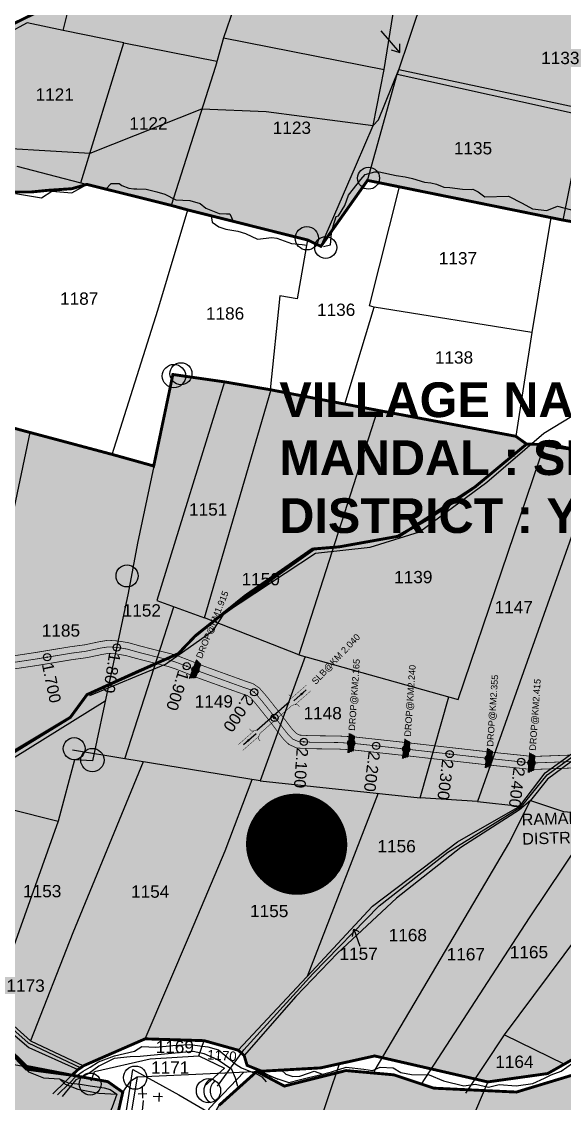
# Model space of a CAD drawing. Header units: millimetres. Extents: x 191342 to 235284, y 1600297 to 1616674.
# Drawn here: x 196038 to 196787, y 1607409 to 1608904 of the extents above; entities that cross this region are included whole.
import ezdxf
from ezdxf.enums import TextEntityAlignment as Align

# ---------------------------------------------------------------- set-up
doc = ezdxf.new("R2010")
doc.units = ezdxf.units.MM
doc.header["$LTSCALE"] = 15
doc.header["$PDMODE"] = 32
doc.header["$PDSIZE"] = 10
doc.linetypes.add('ACAD_ISO02W100', pattern=[15, 12, -3])
doc.linetypes.add('HIDDEN2', pattern=[0.1875, 0.125, -0.0625])
for name, color, linetype in [('BOUNDRY STONES', 240, 'Continuous'), ('CANAL1', 7, 'Continuous'), ('CSMark', 72, 'Continuous'), ('PLOTS', 7, 'Continuous'), ('PLOTS NO', 7, 'Continuous'), ('ROADS', 1, 'Continuous'), ('STREAMS', 4, 'Continuous'), ('STRUCTURE', 5, 'Continuous'), ('TEXT', 1, 'Continuous'), ('text2', 7, 'Continuous'), ('wells', 7, 'Continuous'), ('WUA-10', 3, 'Continuous')]:
    doc.layers.add(name, color=color, linetype=linetype)
doc.styles.get("Standard").update_dxf_attribs({"font": 'arial.ttf'})
doc.dimstyles.get("Standard").update_dxf_attribs({"dimtxt": 0.18, "dimasz": 0.18, "dimexe": 0.18, "dimexo": 0.0625, "dimgap": 0.09, "dimtad": 0, "dimtih": 1, "dimtoh": 1, "dimdec": 4, "dimzin": 0, "dimdsep": 46, "dimtxsty": 'Standard', "dimcen": 0.09, "dimadec": 0, "dimazin": 0, "dimtfac": 1, "dimtdec": 4, "dimtofl": 0, "dimtmove": 0, "dimatfit": 3, "dimfxl": 1, "dimtolj": 1, "dimtzin": 0, "dimarcsym": 0})
pattern_1 = [(45, (0, 0), (-0.088388347648, 0.088388347648), [])]

# ---------------------------------------------------------------- blocks, each defined once
blk = doc.blocks.new('DROP')
h = blk.add_hatch()
h.set_pattern_fill('ANSI31', color=1, scale=10, angle=45)
h.set_pattern_definition([(90, (-324.4107, -25.7687), (-1.25, 0), [])])
h.paths.add_polyline_path([(-9.9, -4.3), (-13.8, 4.1), (13.8, 4.1), (10.2, -4.3)])
at = {"layer": 'STRUCTURE', "color": 5, "const_width": 0.49}
blk.add_lwpolyline([(-9.9, -4.3), (-13.8, 4.1), (13.8, 4.1), (10.2, -4.3), (-9.9, -4.3)], dxfattribs=at)
at = {"layer": 'STRUCTURE', "color": 5}
blk.add_circle((0, 0), 1.33, dxfattribs=at)
blk = doc.blocks.new('SLB')
at = {"layer": 'STRUCTURE'}
h = blk.add_hatch(dxfattribs=at)
h.set_pattern_fill('DOTS', color=6, scale=20, angle=320.3722, style=0)
h.set_pattern_definition([(320.372247934, (-159.4327, -72.9564), (1.2786241598, 0.5641323054), [0, -1.25])])
h.paths.add_polyline_path([(769699.5, 1706871.1), (769699.5, 1706861.1), (769729.1, 1706861.1), (769732.1, 1706863.1), (769792.1, 1706863.1), (769795.1, 1706861.1), (769824.7, 1706861.1), (769824.7, 1706871.1), (769795.1, 1706871.1), (769792.1, 1706869.1), (769732.1, 1706869.1), (769729.1, 1706871.1)])
at = {"layer": 'STRUCTURE', "color": 6, "linetype": 'ACAD_ISO02W100', "ltscale": 0.5, "const_width": 0.5}
for points in [[(769699.5, 1706871.1), (769729.1, 1706871.1)], [(769795.1, 1706871.1), (769824.7, 1706871.1)], [(769699.5, 1706861.1), (769729.1, 1706861.1)], [(769795.1, 1706861.1), (769824.7, 1706861.1)]]:
    blk.add_lwpolyline(points, dxfattribs=at)
at = {"layer": 'STRUCTURE', "color": 6, "const_width": 0.628}
for points in [[(769726.1, 1706877.1), (769726.1, 1706873.1), (769732.1, 1706869.1), (769792.1, 1706869.1), (769798.1, 1706873.1), (769798.1, 1706877.1)], [(769726.1, 1706855.1), (769726.1, 1706859.1), (769732.1, 1706863.1), (769792.1, 1706863.1), (769798.1, 1706859.1), (769798.1, 1706855.1)]]:
    blk.add_lwpolyline(points, dxfattribs=at)
at = {"layer": 'STRUCTURE', "color": 6}
blk.add_lwpolyline([(769732.1, 1706863.1), (769792.1, 1706863.1)], dxfattribs=at)
blk.add_lwpolyline([(769732.1, 1706863.1), (769792.1, 1706863.1)], dxfattribs=at)
at = {"layer": 'STRUCTURE', "color": 0}
blk.add_circle((769762.1, 1706866.1), 1.24, dxfattribs=at)
for points in [[(769703.8, 1706866), (769726.7, 1706866)], [(769818.6, 1706865.8), (769795.7, 1706865.8)]]:
    blk.add_leader(points, dimstyle='Standard', override={"dimasz": 10, "dimgap": 0.09, "dimtad": 0}, dxfattribs=at)

msp = doc.modelspace()

# ---------------------------------------------------------------- hatches: boundary and pattern name
at = {"layer": 'PLOTS NO', "true_color": 0x58ba48}
h = msp.add_hatch(dxfattribs=at)
h.set_pattern_fill('ANSI31', color=85)
h.set_pattern_definition(pattern_1)
h.paths.add_polyline_path([(194873.1, 1608198.9), (194941.2, 1608429.2), (195009.1, 1608447.1), (195040.6, 1608472.2), (195097.8, 1608547.1), (195166, 1608588), (195325.9, 1608627.5), (195379.8, 1608652.8), (195387.5, 1608653.6), (195468.5, 1608657), (195489, 1608662.4), (195496.8, 1608681.6), (195558.8, 1608682.9), (195581.3, 1608709.6), (195622.9, 1608710.1), (195676.1, 1608702.7), (195727.4, 1608680.7), (195751.7, 1608676.9), (195766.7, 1608736.4), (195832.4, 1608727.1), (195861.7, 1608861.3), (195987.4, 1608881.3), (196073.1, 1608923.4), (196102.7, 1608923.1), (196183.5, 1608970.5), (196188.3, 1608980.3), (196280.9, 1609013.8), (196373.5, 1609047.2), (196451, 1609081.7), (196528.5, 1609116.1), (196570.4, 1609139.8), (196615, 1609152.4), (196662.8, 1609181), (196675.3, 1609202.9), (196680.7, 1609205.5), (196681.8, 1609207), (196847, 1609166.6), (196956.7, 1609145.1), (196996.2, 1609137.4), (197022.6, 1609067.6), (197012.1, 1609017.7), (197001.6, 1608967.9), (197011.9, 1608964.8), (197009.4, 1608933.2), (197000.8, 1608866.9), (196988, 1608768.4), (196986.9, 1608733.5), (196986.1, 1608710.9), (196963.5, 1608620.8), (196958.1, 1608599.6), (196899.8, 1608609.7), (196785.5, 1608629.4), (196768.5, 1608632.9), (196559.4, 1608675.4), (196515.4, 1608684.3), (196451, 1608593.2), (196432.7, 1608602), (196267.6, 1608643.4), (196244.3, 1608649.8), (196128, 1608678.8), (196107.4, 1608672.8), (196073.7, 1608670.5), (196051.7, 1608668.3), (195992.5, 1608668.3), (195928.8, 1608658), (195887, 1608605.8), (195871.7, 1608579.8), (195832.7, 1608575.3), (195822.8, 1608578), (195797.7, 1608492.4), (195785.8, 1608439.5), (195691.8, 1608460.1), (195684.4, 1608432.8), (195687.5, 1608426.7), (195698.3, 1608424.2), (195790.7, 1608402.6), (195813, 1608397.4), (195886.1, 1608379), (195937, 1608366.2), (195969, 1608357.6), (196050, 1608336), (196163, 1608305.8), (196220.3, 1608289.8), (196246.8, 1608416.2), (196317.9, 1608406), (196381, 1608395.2), (196484.2, 1608375.3), (196529.1, 1608366.8), (196720, 1608330.9), (196735, 1608320.1), (196663.8, 1608260.9), (196601, 1608217.9), (196556.8, 1608192.6), (196476.6, 1608178.2), (196439.4, 1608175.1), (196346.7, 1608110.6), (196277.5, 1608054.9), (196254.1, 1608030.6), (196196.1, 1608005), (196128.3, 1607974.1), (196105.2, 1607942.6), (195990.4, 1607871.9), (195909.9, 1607827.9), (195778.6, 1607741.5), (195689.4, 1607694.1), (195586.3, 1607640.1), (195545.1, 1607619), (195539.7, 1607651.4), (195445.1, 1607678.2), (195438.6, 1607658.7), (195426.5, 1607661.7), (195451.7, 1607808), (195368.1, 1607831.7), (195352.2, 1607806.5), (195300.1, 1607826.1), (195249.5, 1607841.9), (195318.5, 1608081.7), (195300.6, 1608086.5), (195254.6, 1608099.1), (195247.5, 1608100.8), (195186.9, 1608113.1), (195153.7, 1608121.9), (195046.2, 1608152.7), (194947.6, 1608179.9), (194932.7, 1608183.5), (194902.6, 1608191.6)])
at = {"layer": 'PLOTS NO', "true_color": 0xa953a0}
h = msp.add_hatch(dxfattribs=at)
h.set_pattern_fill('ANSI31', color=215)
h.set_pattern_definition(pattern_1)
h.paths.add_polyline_path([(195545.1, 1607619), (195528.8, 1607582.2), (195578.9, 1607570.3), (195661.8, 1607551.2), (195698.9, 1607542.6), (195780.8, 1607523.3), (195795.6, 1607573.2), (195890, 1607547.4), (195938.9, 1607532.3), (195987.8, 1607517.2), (196044.5, 1607460.6), (196107.5, 1607448.4), (196115.8, 1607456.1), (196119.7, 1607458.8), (196123.6, 1607461.5), (196208.4, 1607498.6), (196289.8, 1607496.1), (196336.7, 1607483), (196345.1, 1607475.6), (196349.2, 1607462), (196369.2, 1607453.9), (196450.7, 1607458.5), (196476.9, 1607464.3), (196525.3, 1607475), (196603.3, 1607457.1), (196681.4, 1607439.1), (196764.2, 1607450.7), (196824.3, 1607485), (196855.6, 1607498.3), (196876.8, 1607495.8), (196914.3, 1607504.4), (196942.1, 1607506.2), (196973, 1607514.4), (197006.6, 1607509.4), (197052.1, 1607527.4), (197080.2, 1607520.5), (197117.1, 1607529.9), (197138.6, 1607532.4), (197303.9, 1607499.6), (197382.5, 1607501.1), (197412.5, 1607498.9), (197440.9, 1607502.8), (197471.7, 1607526.8), (197508, 1607535.3), (197547.4, 1607585.3), (197576.4, 1607602.8), (197613.5, 1607615.9), (197711.4, 1607616.2), (197798, 1607628.5), (197891.5, 1607638.5), (197939.5, 1607628.5), (197931.7, 1607674.7), (197930.2, 1607681.9), (197919.2, 1607733.3), (197896.5, 1607786), (197886.2, 1607816.9), (197885.4, 1607864.1), (197826.3, 1607967.3), (197777.2, 1607977.1), (197631.6, 1608007.6), (197579.3, 1608020.8), (197528.5, 1608033.7), (197556.5, 1608113.3), (197538.6, 1608120.6), (197530.6, 1608123.2), (197323.4, 1608190.8), (197314.1, 1608192.6), (197147, 1608234.6), (197074.3, 1608250.4), (196993.3, 1608265.5), (196918.2, 1608283.7), (196834.5, 1608307.2), (196753.3, 1608319.6), (196735, 1608320.1), (196663.8, 1608260.9), (196559.4, 1608193), (196476.6, 1608178.2), (196441.4, 1608175.2), (196312.1, 1608082.7), (196277.9, 1608055.4), (196254.1, 1608030.6), (196128.3, 1607974.1), (196105.2, 1607942.6), (195957.4, 1607853.8), (195950.2, 1607849.9), (195909.9, 1607827.9), (195844.3, 1607784.7), (195778.6, 1607741.5), (195734.9, 1607718.2), (195582.9, 1607636.9)])
at = {"layer": 'PLOTS NO', "true_color": 0x105689}
h = msp.add_hatch(color=146, dxfattribs=at)
h.dxf.hatch_style = 1
h.paths.add_polyline_path([(195425.9, 1607605.5), (195528.8, 1607582.2), (195780.8, 1607523.3), (195795.6, 1607573.2), (195890, 1607547.4), (195987.8, 1607517.2), (196044.4, 1607456.8), (196107.5, 1607448.4), (196157, 1607439.5), (196177.6, 1607424.9), (196155.7, 1607329.1), (196168.9, 1607318.7), (196166.1, 1607292.3), (196147.5, 1607220.1), (196146.9, 1607150), (196150.2, 1607149), (196164.7, 1607144.6), (196265.3, 1607114.4), (196275.5, 1607145.4), (196296.4, 1607208), (196295.8, 1607260.3), (196305.2, 1607306.2), (196272.5, 1607312.5), (196283.9, 1607361.9), (196310.4, 1607406.6), (196362.5, 1607453.6), (196400.6, 1607433.4), (196485.6, 1607454.8), (196551.7, 1607448.9), (196606.8, 1607430.5), (196720.9, 1607425.1), (196803.5, 1607450.1), (196872.1, 1607482.8), (196998.2, 1607496.2), (197145.1, 1607513.7), (197345.2, 1607477.9), (197466.2, 1607490.9), (197586.9, 1607586.3), (197708.9, 1607598.7), (197786.5, 1607612.9), (197735.5, 1607546.8), (197647, 1607416.1), (198001.8, 1607257.3), (198022.7, 1607134.8), (198028.3, 1607164.4), (198124.6, 1607148.4), (198160.8, 1607144.9), (198178.3, 1607100.5), (198228.3, 1607055.7), (198237.4, 1607041.4), (198217.8, 1607019), (198193, 1607011.4), (198178.3, 1606978), (198157.3, 1606959.9), (198118.6, 1606912), (198062.8, 1606912.1), (197644.8, 1606872.9), (197626.5, 1606880.8), (197525.7, 1606663.1), (197254.3, 1606767.2), (197236.3, 1606710.7), (197213, 1606659.8), (197006.4, 1606825.5), (196912.7, 1606884.2), (196876.9, 1606916.2), (196740.2, 1606727), (196649.8, 1606610.4), (196571, 1606505.9), (196552.9, 1606481.1), (196551.5, 1606477.5), (196385.3, 1606524.5), (196380.5, 1606507.5), (196382.5, 1606496.2), (196370.6, 1606486.9), (196264.5, 1606512.6), (196170.4, 1606544.7), (196117.7, 1606585.9), (196087.8, 1606613.1), (196042.3, 1606639.7), (196004.7, 1606667.1), (195986.5, 1606670.1), (195975.4, 1606667.9), (195966.4, 1606665), (195954, 1606659.3), (195939.6, 1606651.5), (195923.7, 1606642.5), (195901.9, 1606667.1), (195885.9, 1606679.1), (195932.4, 1606801.6), (195964.4, 1606918), (195912.5, 1606915), (195912.2, 1606953.6), (195842.6, 1606972.9), (195776.6, 1607002.7), (195752.8, 1607013.5), (195663.1, 1607045.6), (195692.2, 1607167.9), (195566.6, 1607194.3), (195551.5, 1607197.5), (195547.8, 1607187.4), (195462.6, 1607209.5), (195340.1, 1607242.2), (195384.5, 1607370.9), (195393.9, 1607425), (195406, 1607489.2)])
at = {"layer": 'text2'}
h = msp.add_hatch(dxfattribs=at)
h.set_pattern_fill('ANSI31', color=5)
h.set_pattern_definition([(45, (5554.20715, -4911.24282), (-0.088388347648, 0.088388347648), [])])
edge = h.paths.add_edge_path()
edge.add_arc((196417.6, 1607767.4), 69.1, 0, 360)
h.paths.add_polyline_path([(196339, 1607736.3), (196496.3, 1607736.3), (196496.3, 1607798.4), (196339, 1607798.4)], flags=9)

# ---------------------------------------------------------------- linework, layer by layer
at = {"layer": 'BOUNDRY STONES', "color": 5}
for points in [[(196205.1, 1607416.8), (196204.7, 1607432)], [(196199, 1607422.5), (196210.6, 1607423.3)], [(196204.9, 1607399.2), (196206.2, 1607413.3)], [(196219.5, 1607419.3), (196232.4, 1607418.8)], [(196227.7, 1607424), (196227.4, 1607412.2)]]:
    msp.add_lwpolyline(points, dxfattribs=at)
at = {"layer": 'BOUNDRY STONES', "color": 1}
for centre, radius in [((196516.8, 1608687.3), 15.2), ((196431.7, 1608604.3), 16.1), ((196457.8, 1608591.6), 15.2), ((196248.2, 1608414.1), 16.1), ((196257.9, 1608417.3), 15.2), ((196183.5, 1608138), 15.2), ((196110.5, 1607899.4), 15.2), ((196135.7, 1607883.7), 16.1), ((196194.8, 1607445), 16.1), ((196132.6, 1607436.2), 15.2)]:
    msp.add_circle(centre, radius, dxfattribs=at)
at = {"layer": 'CANAL1', "color": 200, "const_width": 1}
for points in [[(196004.4, 1608024.2), (196057.2, 1608032.2), (196104.7, 1608040.1), (196125, 1608042.8), (196145.2, 1608047.1), (196157.2, 1608049.1), (196168.9, 1608048.3), (196170.8, 1608048.1), (196185.3, 1608045.8), (196202, 1608041.1), (196221.8, 1608036), (196244.8, 1608030.3), (196255.7, 1608026.7), (196273.6, 1608019.8), (196282.9, 1608015.8), (196344.3, 1607993.6), (196357.9, 1607988.9), (196366.3, 1607983), (196375.9, 1607972), (196396.4, 1607946.1), (196406.5, 1607932.7), (196412.5, 1607925.1), (196417.4, 1607920.2), (196422.1, 1607918.1), (196437.1, 1607917.3), (196474.7, 1607916.9), (196495.6, 1607915.8), (196571.5, 1607907.5), (196684.8, 1607894.7), (196728.3, 1607890.2), (196743.4, 1607888.6), (196812.9, 1607891.2)], [(196007.9, 1608006.6), (196060, 1608014.4), (196107.4, 1608022.3), (196128, 1608025.1), (196148.5, 1608029.4), (196158.1, 1608031), (196167, 1608030.4), (196168, 1608030.3), (196181.4, 1608028.1), (196197.3, 1608023.7), (196217.4, 1608018.6), (196239.8, 1608013), (196249.7, 1608009.8), (196266.8, 1608003.1), (196276.2, 1607999), (196338.3, 1607976.6), (196349.7, 1607972.7), (196354.2, 1607969.6), (196362, 1607960.5), (196382.2, 1607935.1), (196392.2, 1607921.8), (196399, 1607913.1), (196407.1, 1607905.1), (196417.9, 1607900.3), (196436.5, 1607899.3), (196474.2, 1607898.9), (196494.1, 1607897.8), (196569.5, 1607889.6), (196682.9, 1607876.8), (196726.5, 1607872.3), (196742.8, 1607870.6), (196813.7, 1607873.3)]]:
    msp.add_lwpolyline(points, dxfattribs=at)
at = {"layer": 'CANAL1', "color": 1, "linetype": 'HIDDEN2', "ltscale": 4, "const_width": 1}
msp.add_lwpolyline([(196006.2, 1608015.4), (196058.6, 1608023.3), (196106.1, 1608031.2), (196126.5, 1608033.9), (196146.8, 1608038.3), (196157.7, 1608040), (196168, 1608039.4), (196169.4, 1608039.2), (196183.4, 1608037), (196199.7, 1608032.4), (196219.6, 1608027.3), (196242.3, 1608021.7), (196252.7, 1608018.2), (196270.2, 1608011.5), (196279.5, 1608007.4), (196341.3, 1607985.1), (196353.8, 1607980.8), (196360.2, 1607976.3), (196368.9, 1607966.2), (196389.3, 1607940.6), (196399.4, 1607927.2), (196405.7, 1607919.1), (196412.2, 1607912.6), (196420, 1607909.2), (196436.8, 1607908.3), (196474.4, 1607907.9), (196494.9, 1607906.8), (196570.5, 1607898.6), (196683.8, 1607885.8), (196727.4, 1607881.2), (196743.1, 1607879.6), (196813.3, 1607882.2)], dxfattribs=at)
at = {"layer": 'PLOTS'}
for points in [[(196451, 1608593.2), (196500.1, 1608706.8), (196523.2, 1608760.3), (196538.4, 1608837.3), (196560.8, 1608978.5), (196566.7, 1609056.2), (196557.5, 1609094.5), (196528.5, 1609116.1)], [(196373.5, 1609047.2), (196316.8, 1608881.1), (196538.4, 1608837.3)], [(196592.4, 1608938.1), (196556.5, 1608830.8), (196814.4, 1608773.8), (196986.9, 1608733.5), (196988, 1608768.4)], [(196179.2, 1608874.5), (196095.2, 1608891.4), (196103.2, 1608922.6)], [(196095.2, 1608891.4), (196045.8, 1608901.7), (196018.5, 1608887.3), (195960.5, 1608703.5)], [(196119.9, 1608680.8), (196179.2, 1608874.5), (196307.4, 1608848.8)], [(196316.8, 1608881.1), (196305.4, 1608841.8), (196244.3, 1608649.8)], [(196785.5, 1608629.4), (196559.4, 1608675.4), (196515.4, 1608684.3), (196556.5, 1608830.8)], [(196986.9, 1608733.5), (196986.1, 1608710.9), (196958.1, 1608599.6), (196785.5, 1608629.4), (196814.4, 1608773.8)], [(195767.2, 1608736.8), (195684.4, 1608432.8), (195687.5, 1608426.7), (195813, 1608397.4), (195937, 1608366.2), (196163, 1608305.8), (196220.4, 1608290.4)], [(196031.4, 1608704), (196172.7, 1608667.2), (196341.3, 1608624.9), (196432.7, 1608602), (196418.4, 1608520.5), (196394.4, 1608524.7), (196381, 1608395.2), (196246.8, 1608416.2), (196220.3, 1608289.8), (196197.9, 1608183.1), (196185.2, 1608114), (196158.3, 1607988.6), (196135.6, 1607882.8), (196111.2, 1607884.2), (196088.2, 1607799.4), (195987.8, 1607517.2)], [(196382.5, 1608395.6), (196484.2, 1608375.3), (196524.5, 1608509.1), (196518.1, 1608511), (196559.4, 1608675.4)], [(196163, 1608305.8), (196226, 1608505), (196267.6, 1608643.4)], [(196768.5, 1608632.9), (196742.3, 1608474), (196524.5, 1608509.1)], [(196420.7, 1608029.2), (196640.7, 1607967.1), (196761, 1608322.7), (196834.5, 1608307.2), (196899.8, 1608609.7)], [(196742.3, 1608474), (196720, 1608330.9), (196484.2, 1608375.3)], [(196317.9, 1608406), (196224.7, 1608104.2), (196290.3, 1608079.9), (196382.5, 1608395.6)], [(196529.1, 1608366.8), (196420.7, 1608029.2), (196290.3, 1608079.9)], [(195873.4, 1607851.7), (195952.7, 1607833.5), (195976.5, 1607963.2), (195994.6, 1608062.5), (196008.6, 1608138.6), (196050, 1608336)], [(196837.4, 1608306.4), (196667, 1607826.4), (196588.3, 1607831.7), (196627.5, 1607970.8)], [(197274.7, 1608114.5), (197084.9, 1608030.8), (196983.4, 1607986), (196825.4, 1607902.9), (196763.8, 1607857.4), (196740.6, 1607827.6), (196725.4, 1607814.9), (196644.2, 1607762.7), (196555.2, 1607692.9), (196474.1, 1607616.8), (196416.5, 1607557.2), (196345.1, 1607475.6), (196349.2, 1607462), (196391.4, 1607443)], [(196667, 1607826.4), (196725.5, 1607820), (196760.7, 1607866.2), (196818.8, 1607907.8), (196887.1, 1607945), (196988.3, 1607996.7), (197116.8, 1608053.6), (197223.2, 1608100.8), (197280.2, 1608125.5)], [(196180.4, 1607885.4), (196248.2, 1608095.5)], [(196429.4, 1608026.7), (196367.4, 1607855), (196588.3, 1607831.7)], [(196367.4, 1607855), (196180.4, 1607885.4), (196108.2, 1607897.1)], [(196205.8, 1607881.2), (196108.8, 1607645.2), (196050.1, 1607495.8), (196123.6, 1607461.5), (196208.4, 1607498.6)], [(196336.7, 1607483), (196289.8, 1607496.1), (196208.4, 1607498.6), (196270.9, 1607645.2), (196319, 1607758.1), (196356, 1607856.9)], [(195952.7, 1607833.5), (196088.2, 1607799.4)], [(196530.2, 1607837.8), (196431.9, 1607584.8)], [(196345.1, 1607475.6), (196336.7, 1607483), (196437.9, 1607591.2), (196522.5, 1607681.7), (196639.4, 1607770.5), (196725.5, 1607820)], [(196524.5, 1607453.5), (196623.2, 1607620.4), (196710.6, 1607768.3), (196740.6, 1607827.6), (196785.7, 1607812.8), (196834.4, 1607808.6), (196738.5, 1607665.9), (196589.3, 1607435.9)], [(196704.5, 1607504.1), (196806.9, 1607641.9), (196893.8, 1607758.9), (196923.8, 1607799.2), (196910.5, 1607803.5), (196836.3, 1607814.7), (196834.4, 1607808.6)], [(196050.1, 1607495.8), (195998.6, 1607541.9), (195936.6, 1607597.6)], [(195931.3, 1607586.3), (196048, 1607486.6), (196115.8, 1607456.1), (196123.6, 1607461.5)], [(196651, 1607423.6), (196704.5, 1607504.1), (196786.2, 1607464.3)], [(196282.4, 1607475.2), (196289.8, 1607496.1)], [(195978.9, 1607472.1), (196157, 1607439.5), (196177.6, 1607424.9), (196188.8, 1607440.7), (196197.4, 1607446), (196369.2, 1607453.9), (196450.7, 1607458.5), (196525.3, 1607475), (196681.4, 1607439.1), (196764.2, 1607450.7), (196801.3, 1607471.8)], [(196134.2, 1607440.8), (196138.6, 1607453.7), (196215.3, 1607470.9), (196282.4, 1607475.2), (196318.1, 1607458.1), (196290.3, 1607433.2)], [(196115.8, 1607456.1), (196081, 1607422.6)], [(196275.5, 1607145.4), (196398.8, 1607114.4), (196427, 1607190.1), (196387.7, 1607200.2), (196446.3, 1607373.8), (196476.9, 1607464.3)], [(196197.4, 1607446), (196172.2, 1607293.2), (196202.9, 1607285.9), (196203.5, 1607292.8), (196264.2, 1607312.1), (196278.9, 1607364.7), (196297.3, 1607402.7), (196344.5, 1607452.7)], [(196362.5, 1607453.6), (196310.4, 1607406.6), (196300, 1607388.6), (196283.9, 1607361.9), (196272.5, 1607312.5), (196264.2, 1607312.1)], [(196046.1, 1607252.9), (196147.5, 1607220.1), (196166.1, 1607292.3), (196168.9, 1607318.7), (196155.7, 1607329.1), (196177.6, 1607424.9)], [(196681.4, 1607439.1), (196605.6, 1607260.5), (196560.6, 1607159.3), (196427, 1607190.1)]]:
    msp.add_lwpolyline(points, dxfattribs=at)
at = {"layer": 'PLOTS NO'}
for points in [[(196560.1, 1608861), (196534.1, 1608890.7)], [(196548.2, 1608864.6), (196560.1, 1608861), (196559.8, 1608873.1)], [(196494.5, 1607640), (196496.3, 1607650.1), (196503.4, 1607646.7)], [(196496.3, 1607650.1), (196505, 1607626.7)]]:
    msp.add_lwpolyline(points, dxfattribs=at)
at = {"layer": 'ROADS'}
for points in [[(195854.9, 1608722.4), (195882.2, 1608733.5), (195960.4, 1608731.8), (196132.4, 1608721.8), (196286.7, 1608783.2), (196375.4, 1608779.3), (196523.2, 1608760.3), (196530.5, 1608767.9), (196558.7, 1608837.4), (196809.5, 1608784.2), (196995.3, 1608742.3), (197057.1, 1608760.6), (197118.3, 1608749.1), (197131.6, 1608787.5), (197153.8, 1608792.8), (197271.1, 1608761.6), (197287.3, 1608806.4)], [(196308.2, 1607433.3), (196344.6, 1607483.5), (196440.1, 1607588.6), (196531.5, 1607682.1), (196626.2, 1607756.4), (196728.1, 1607819.4), (196763.2, 1607863.2), (196825.4, 1607907.9), (196897.8, 1607945.3), (196973.9, 1607985.1), (197028.9, 1608010.4), (197102.3, 1608044.1), (197187.1, 1608080.6), (197282.4, 1608121), (197318.8, 1608191.6), (197392.2, 1608271.8), (197477, 1608356.8), (197510.4, 1608383.8), (197569.2, 1608423.8), (197613, 1608491.5), (197635.7, 1608557.4), (197645.2, 1608671.7), (197649.5, 1608723.8), (197667.5, 1608767.7)], [(196132, 1607972.9), (196236.7, 1608016.1), (196302.5, 1608062.6), (196318.1, 1608086.5), (196443.4, 1608169.2), (196519.3, 1608177.9), (196587.3, 1608198.7), (196680.3, 1608267.4), (196758.9, 1608335.1), (196838.2, 1608383.7), (196960.7, 1608417.7), (197028.5, 1608451.6), (197151.7, 1608472.2), (197203, 1608480.7), (197264.7, 1608480.6), (197365.6, 1608455.6), (197413, 1608461.2), (197465.1, 1608430.5), (197501.1, 1608409.3), (197525.8, 1608394.3)], [(195414.1, 1607536.4), (195583.2, 1607634), (195778, 1607736.5), (195882.3, 1607806.1), (196004.1, 1607872.9), (196153.3, 1607965.3)], [(195934.4, 1607592.9), (196047.2, 1607493.3), (196119.7, 1607458.8)], [(196173.4, 1607341.1), (196185.3, 1607417.3), (196191.5, 1607456.5), (196255.2, 1607421.2), (196299, 1607395.6)]]:
    msp.add_lwpolyline(points, dxfattribs=at)
at = {"layer": 'STREAMS'}
for points in [[(196454.7, 1608593.2), (196464.5, 1608595.5), (196465.8, 1608611.6), (196467.8, 1608621), (196472.3, 1608634.5), (196475.5, 1608635.3), (196484.2, 1608649.6), (196489.3, 1608663.8), (196506.3, 1608685.7), (196512.3, 1608692.4), (196525.6, 1608696.2), (196531.3, 1608696.3), (196555, 1608690.9), (196567.2, 1608689.4), (196577.7, 1608686.7), (196594.1, 1608681.8), (196603, 1608680.9), (196610.7, 1608679), (196620.8, 1608674.7), (196629, 1608674.4), (196646.6, 1608672.2), (196659.1, 1608671.9), (196660.6, 1608672.3), (196668.2, 1608668.7), (196677.4, 1608661.6), (196709.9, 1608662.3), (196728.8, 1608652.8), (196743.1, 1608645), (196762.8, 1608642.6), (196777.7, 1608648.6), (196801.9, 1608642.2)], [(196154.1, 1608672.3), (196161.7, 1608680), (196172.7, 1608680.2), (196176.2, 1608677.4), (196185.9, 1608673.6), (196193, 1608672.4), (196196.9, 1608672.5), (196209.9, 1608672.1), (196224.5, 1608668.6), (196235.7, 1608665.2), (196250.8, 1608657.3), (196270.2, 1608656.7), (196284.2, 1608652.5), (196292.2, 1608645.7), (196310.5, 1608638.5), (196320.9, 1608638), (196325.2, 1608638), (196330, 1608627.9), (196330.7, 1608627.2)], [(196029.6, 1608666.1), (196046.1, 1608663.5), (196065.5, 1608660.4), (196079.6, 1608669.3), (196107.4, 1608667), (196128, 1608678.8)], [(196299.6, 1608635.4), (196301, 1608626.4), (196310.2, 1608620.2), (196319.8, 1608616.9), (196336.4, 1608614.2), (196346.8, 1608610.8), (196363.7, 1608603.2), (196383.3, 1608605.6), (196390.1, 1608604.3), (196410.3, 1608597), (196425.3, 1608595.8), (196431.5, 1608594.7)], [(196087.3, 1607421.4), (196103.6, 1607437), (196113.8, 1607447.5), (196122.8, 1607454.1), (196132.4, 1607459.6), (196144.3, 1607466.8), (196166, 1607475.2), (196193.7, 1607481.7), (196204, 1607487.9), (196223.4, 1607487.2), (196246.6, 1607489.6), (196269.9, 1607491), (196295.1, 1607487.7), (196309.7, 1607483.3), (196321.6, 1607473.2), (196334.1, 1607463.4), (196341.5, 1607458.4), (196363.3, 1607450), (196369.6, 1607446.2), (196375.5, 1607439.3)], [(196336.6, 1607432.8), (196333, 1607444.1), (196328.2, 1607456.3), (196308.1, 1607470.3), (196289.9, 1607478), (196274.9, 1607481.1), (196249.9, 1607478.8), (196215.7, 1607475.5), (196201.8, 1607474.1), (196188, 1607473.6), (196165.9, 1607471.3), (196144.5, 1607460.9), (196130.7, 1607450.6), (196117.4, 1607443.8), (196112.7, 1607442), (196094.1, 1607419)], [(196041.4, 1607460.6), (196047.3, 1607452.9), (196068.4, 1607444.7), (196090.4, 1607443.3), (196098, 1607435.9), (196115.5, 1607429.1), (196144.4, 1607423.6), (196169.2, 1607422), (196162.8, 1607404.3), (196158.9, 1607394.6), (196158.4, 1607386.7), (196158, 1607380.6), (196152.5, 1607374.3), (196147.1, 1607368), (196146.6, 1607357.7), (196146.3, 1607352.2), (196142.5, 1607332.7), (196137.2, 1607284.9)], [(196369.2, 1607453.9), (196381, 1607447.2), (196397.1, 1607441.6), (196406.6, 1607438.3), (196421.3, 1607442), (196434.1, 1607445.2), (196449.6, 1607449), (196465.8, 1607453.1), (196485.8, 1607459.5), (196510.4, 1607456.6), (196522.4, 1607455.1), (196532.9, 1607459.4), (196550.7, 1607458.6), (196561.5, 1607452.3), (196576, 1607449.2), (196600.4, 1607448.8), (196620.1, 1607440.7), (196648.5, 1607433.5), (196664.4, 1607435.9), (196682.3, 1607431.7), (196697.1, 1607435.7), (196720.8, 1607433.7), (196743.4, 1607436.9), (196759.9, 1607444.5), (196768.9, 1607448.7), (196782.6, 1607453.9), (196798.5, 1607465.1)], [(196396.5, 1607455.4), (196402.7, 1607449.9), (196412.2, 1607446.7), (196422, 1607447.1), (196434.1, 1607451.3), (196442, 1607454), (196453.3, 1607450)], [(196090.4, 1607443.3), (196102, 1607437.9), (196118.8, 1607436), (196132.7, 1607433.8), (196151.8, 1607430.8), (196160.2, 1607428.5), (196169.2, 1607422)]]:
    msp.add_lwpolyline(points, dxfattribs=at)
at = {"layer": 'text2', "color": 3}
for p in [(196169.4, 1608039.2), (196277.8, 1608008.2), (196387, 1607942, 44), (196492.9, 1607906.9), (196568.9, 1607898.8), (196683, 1607886, 41), (196727.4, 1607881.2), (196741.8, 1607879.8)]:
    msp.add_point(p, dxfattribs=at)
at = {"layer": 'text2', "color": 2, "linetype": 'Continuous'}
for p in [(196073.3, 1608025.8), (196265.8, 1608013.2), (196358.9, 1607977.3), (196427.6, 1607908.8), (196527.3, 1607903.3), (196628.8, 1607892)]:
    msp.add_point(p, dxfattribs=at)
at = {"layer": 'wells', "color": 0}
msp.add_circle((196295.9, 1607427), 16.7, dxfattribs=at)
for centre, radius, start, end in [((196307.7, 1607426.6), 18.4, 115.0904, 241.1165), ((196314.7, 1607426.8), 16.7, 123.4288, 235.4836)]:
    msp.add_arc(centre, radius, start, end, dxfattribs=at)
at = {"layer": 'WUA-10', "color": 15, "const_width": 4}
for points in [[(194873.1, 1608198.9), (194941.2, 1608429.2), (195009.1, 1608447.1), (195040.6, 1608472.2), (195097.8, 1608547.1), (195166, 1608588), (195325.9, 1608627.5), (195379.8, 1608652.8), (195387.5, 1608653.6), (195468.5, 1608657), (195489, 1608662.4), (195496.8, 1608681.6), (195558.8, 1608682.9), (195581.3, 1608709.6), (195622.9, 1608710.1), (195676.1, 1608702.7), (195727.4, 1608680.7), (195751.7, 1608676.9), (195766.7, 1608736.4), (195832.4, 1608727.1), (195861.7, 1608861.3), (195987.4, 1608881.3), (196073.1, 1608923.4)], [(196899.8, 1608609.7), (196785.5, 1608629.4), (196768.5, 1608632.9), (196559.4, 1608675.4), (196515.4, 1608684.3), (196451, 1608593.2), (196432.7, 1608602), (196267.6, 1608643.4), (196244.3, 1608649.8), (196128, 1608678.8), (196107.4, 1608672.8), (196073.7, 1608670.5), (196051.7, 1608668.3), (195992.5, 1608668.3)], [(195969, 1608357.6), (196050, 1608336), (196163, 1608305.8), (196220.3, 1608289.8), (196246.8, 1608416.2), (196317.9, 1608406), (196381, 1608395.2), (196484.2, 1608375.3), (196529.1, 1608366.8), (196720, 1608330.9), (196735, 1608320.1), (196663.8, 1608260.9), (196601, 1608217.9), (196556.8, 1608192.6), (196476.6, 1608178.2), (196439.4, 1608175.1), (196346.7, 1608110.6), (196277.5, 1608054.9), (196254.1, 1608030.6), (196196.1, 1608005), (196128.3, 1607974.1), (196105.2, 1607942.6), (195990.4, 1607871.9)], [(196834.5, 1608307.2), (196753.3, 1608319.6), (196735, 1608320.1), (196663.8, 1608260.9), (196559.4, 1608193), (196476.6, 1608178.2), (196441.4, 1608175.2), (196312.1, 1608082.7), (196277.9, 1608055.4), (196254.1, 1608030.6), (196128.3, 1607974.1), (196105.2, 1607942.6), (195957.4, 1607853.8), (195950.2, 1607849.9), (195909.9, 1607827.9), (195844.3, 1607784.7), (195778.6, 1607741.5), (195734.9, 1607718.2), (195582.9, 1607636.9), (195545.1, 1607619)], [(195425.9, 1607605.5), (195528.8, 1607582.2), (195780.8, 1607523.3), (195795.6, 1607573.2), (195890, 1607547.4), (195987.8, 1607517.2), (196044.4, 1607456.8), (196107.5, 1607448.4), (196157, 1607439.5), (196177.6, 1607424.9), (196155.7, 1607329.1)], [(195987.8, 1607517.2), (196044.5, 1607460.6), (196107.5, 1607448.4), (196115.8, 1607456.1), (196119.7, 1607458.8), (196123.6, 1607461.5), (196208.4, 1607498.6), (196289.8, 1607496.1), (196336.7, 1607483), (196345.1, 1607475.6), (196349.2, 1607462), (196369.2, 1607453.9), (196450.7, 1607458.5), (196476.9, 1607464.3), (196525.3, 1607475), (196603.3, 1607457.1), (196681.4, 1607439.1), (196764.2, 1607450.7), (196824.3, 1607485)], [(196310.4, 1607406.6), (196362.5, 1607453.6), (196400.6, 1607433.4), (196485.6, 1607454.8), (196551.7, 1607448.9), (196606.8, 1607430.5), (196720.9, 1607425.1), (196803.5, 1607450.1)]]:
    msp.add_lwpolyline(points, dxfattribs=at)

# ---------------------------------------------------------------- block references
at = {"layer": 'STRUCTURE', "color": 0, "rotation": 221.1746415462659}
msp.add_blockref('SLB', (-347934.3, 3399488.8, 44), dxfattribs=at)
at = {"layer": 'text2', "color": 2, "linetype": 'Continuous'}
for p, rotation in [((196277.8, 1608008.2), 68.59006950337213), ((196492.9, 1607906.9), 85.54884123473428), ((196568.9, 1607898.8), 82.45164871111972), ((196683, 1607886, 41), 83.35951347647179), ((196741.8, 1607879.8), 85.73827425016279)]:
    msp.add_blockref('DROP', p, dxfattribs=dict(at, rotation=rotation))

# ---------------------------------------------------------------- texts
at = {"layer": 'CSMark', "color": 1}
for s, rotation, p in [('1.800', 261.0252, (196166.8, 1608031.5)), ('1.700', 281.761, (196073.6, 1608017.7)), ('1.900', 252.0582, (196262, 1608006)), ('2.000', 235.8106, (196353.3, 1607971.4)), ('2.100', 265.9072, (196425.7, 1607900.6)), ('2.200', 263.0013, (196525, 1607895.5)), ('2.300', 263.0013, (196626.5, 1607884.2)), ('2.400', 263.0013, (196725.1, 1607873.5))]:
    msp.add_text(s, height=16, rotation=rotation, dxfattribs=at).set_placement(p, align=Align.MIDDLE_LEFT)
at = {"layer": 'PLOTS NO'}
for s, p in [('1133', (196755.1, 1608844.9)), ('1121', (196057.2, 1608794.4)), ('1122', (196186.6, 1608754.5)), ('1123', (196384.6, 1608748.5)), ('1135', (196634.6, 1608720.2)), ('1137', (196613.8, 1608568.2)), ('1187', (196091, 1608512.5)), ('1186', (196292.4, 1608492)), ('1136', (196445.7, 1608497.1)), ('1138', (196608.4, 1608431.2)), ('1151', (196269, 1608221.3)), ('1150', (196341.6, 1608125)), ('1139', (196552.2, 1608127.9)), ('1152', (196177.5, 1608081.9)), ('1147', (196690.8, 1608086.3)), ('1185', (196065.8, 1608054.1)), ('1149', (196276.9, 1607956.2)), ('1148', (196427.1, 1607939.9)), ('1156', (196529.2, 1607756.2)), ('1153', (196040, 1607694.1)), ('1154', (196189, 1607693.5)), ('1155', (196353.3, 1607666.7)), ('1168', (196544.6, 1607633.4)), ('1157', (196476.7, 1607607.6)), ('1167', (196624.7, 1607607)), ('1165', (196711.8, 1607609.9)), ('1173', (196017.1, 1607563.6)), ('1169', (196223, 1607479)), ('1164', (196691.7, 1607458.5)), ('1171', (196216.6, 1607450.4))]:
    msp.add_text(s, height=17, dxfattribs=at).set_placement(p)
at = {"layer": 'PLOTS NO', "color": 1}
msp.add_text('TC4', height=40, dxfattribs=at).set_placement((196417.6, 1607767.4), align=Align.MIDDLE_CENTER)
at = {"layer": 'PLOTS NO'}
msp.add_text('1170', height=13.12, rotation=356.418, dxfattribs=at).set_placement((196293.7, 1607470.3))
at = {"layer": 'STRUCTURE', "color": 5, "attachment_point": 1, "bg_fill": 1, "box_fill_scale": 1.1, "bg_fill_color": 7, "bg_fill_true_color": 16777215, "bg_fill_transparency": 0}
for s, insert, char_height, width, rotation in [('\\pxqc;DROP@KM1.915', (196278.4, 1608026.5), 9, 98.998, 67.9358), ('\\pxqc;SLB@KM 2.040', (196433.3, 1607989.1), 9, 102.316, 46.5493), ('\\pxqc;DROP@KM2.165', (196489.1, 1607924.7), 9, 98.998, 85.9974), ('\\pxqc;DROP@KM2.240', (196566.1, 1607916.5), 9, 98.998, 85.9974), ('\\pxqc;DROP@KM2.355', (196680, 1607902.9), 9, 98.998, 85.9974), ('\\pxqc;DROP@KM2.415', (196738.6, 1607897.1), 9, 98.998, 85.9974), ('{\\C1;RAMAPURAM DISTRIBUTORY}', (196727.9, 1607809.4), 16, 233.066, 1.7377)]:
    msp.add_mtext(s, dxfattribs=dict(at, insert=insert, char_height=char_height, width=width, rotation=rotation))
at = {"layer": 'TEXT', "insert": (196393.7, 1608405.3), "char_height": 48, "width": 1161.681, "attachment_point": 1}
msp.add_mtext('{\\fArial|b1|i0|c0|p34;\\C1;VILLAGE NAME :\\C5; BALAPANUR\\C0;\\P\\pxql;\\C1;MANDAL : \\C5;SIMHADRIPURAM\\P\\C1;DISTRICT : \\C5;YSR}', dxfattribs=at)

doc.saveas('drawing.dxf')
